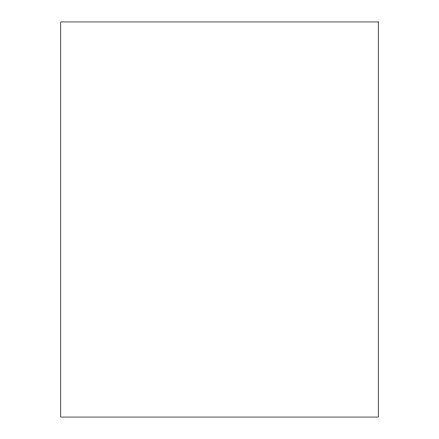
<?xml version="1.0" encoding="UTF-8"?>
<svg xmlns="http://www.w3.org/2000/svg" width="439" height="439" viewBox="0 0 439 439"><rect width="100%" height="100%" fill="white"/><g stroke="black" fill="none" stroke-linecap="round" stroke-linejoin="round"><path stroke-width="0.66" d="M378.248 21.95L60.752 21.95L60.752 417.05L378.248 417.05L378.248 21.95"/></g></svg>
